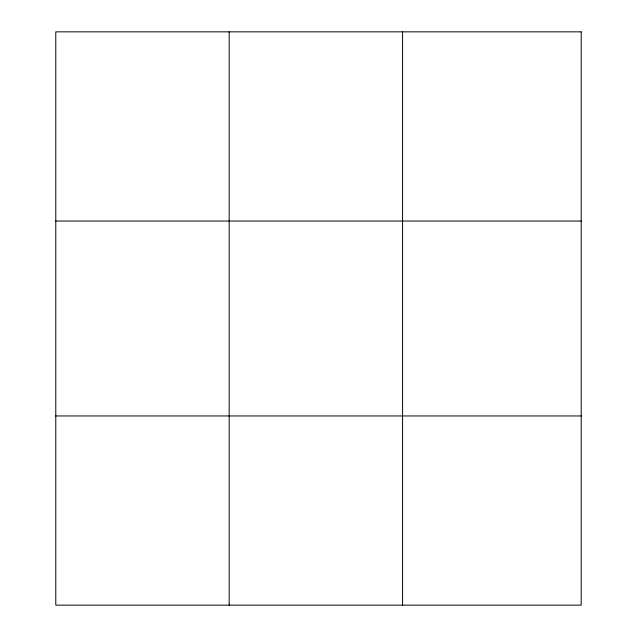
<?xml version="1.0" encoding="UTF-8"?>
<svg xmlns="http://www.w3.org/2000/svg" width="637" height="637" viewBox="0 0 637 637"><rect width="100%" height="100%" fill="white"/><g stroke="black" fill="none" stroke-linecap="round" stroke-linejoin="round"><path stroke-width="0.96" d="M229.177 31.85L229.177 605.15M402.568 31.85L402.568 605.15M55.785 221.039L581.215 221.039M55.785 415.961L581.215 415.961M581.215 31.85L581.215 605.15L55.785 605.15L55.785 31.85L581.215 31.85"/></g></svg>
